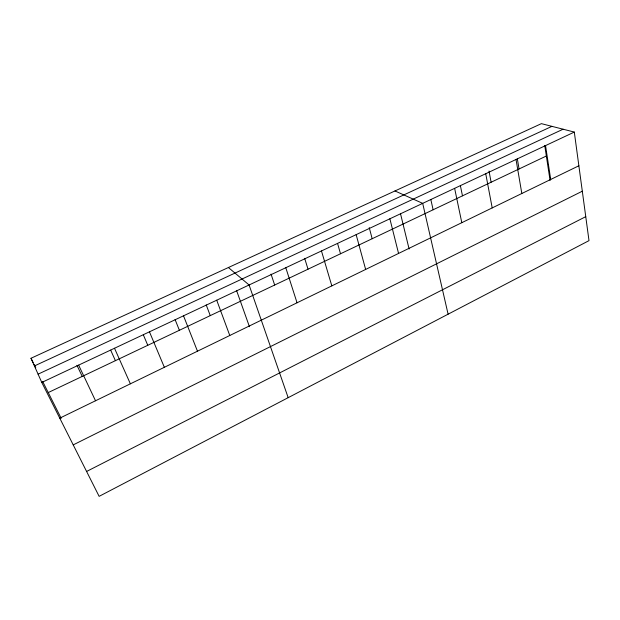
<?xml version="1.0" encoding="UTF-8"?>
<svg xmlns="http://www.w3.org/2000/svg" width="620" height="620" viewBox="0 0 620 620"><rect width="100%" height="100%" fill="white"/><g stroke="black" fill="none" stroke-linecap="round" stroke-linejoin="round"><path stroke-width="0.93" d="M86.599 471.464L585.753 216.651M73.222 444.889L582.312 191.208M59.76 418.151L578.863 165.773M48.236 392.569L546.344 156.008M41.78 382.447L574.306 132.076L589 240.638L99.13 496.349L41.78 382.447L31 358.267L541.392 123.651L574.306 132.076M38.091 374.162L563.107 129.208M34.425 365.947L551.924 126.348M394.963 190.96L422.693 203.36L448.097 314.193M228.4 267.53L249.093 284.975L288.168 397.668M31 358.267L33.154 362.553M34.015 364.265L35.743 367.699M42.633 381.416L61.178 418.306M76.95 365.296L82.235 376.425M78.632 365.126L95.527 400.768M110.686 350.161L115.405 360.67M114.506 348.254L130.378 383.819M143.328 334.815L147.777 345.294M149.459 331.824L164.354 367.303M175.088 319.556L179.389 330.282M183.52 315.812L197.47 351.199M206.22 304.924L210.258 315.619M216.721 300.196L229.78 335.498M236.615 290.633L249.449 326.717M271.048 274.118L274.668 285.029M285.797 267.724L297.05 302.785M304.676 258.323L308.016 269.188M321.47 250.953L331.824 285.882M337.598 243.559L340.512 253.758M356.144 234.647L365.645 269.437M369.241 227.641L372.171 238.723M389.872 218.79L398.559 253.433M400.567 213.954L409.115 249.038M430.807 199.415L433.124 209.777M454.631 188.341L461.807 222.688M460.358 185.527L462.474 195.835M485.731 173.716L492.203 207.909M489.017 171.035L491.11 182.233M516.026 159.472L521.823 193.502M517.328 158.743L519.064 168.966M545.538 145.599L550.707 179.467M544.747 145.537L550.087 180.459"/></g></svg>
